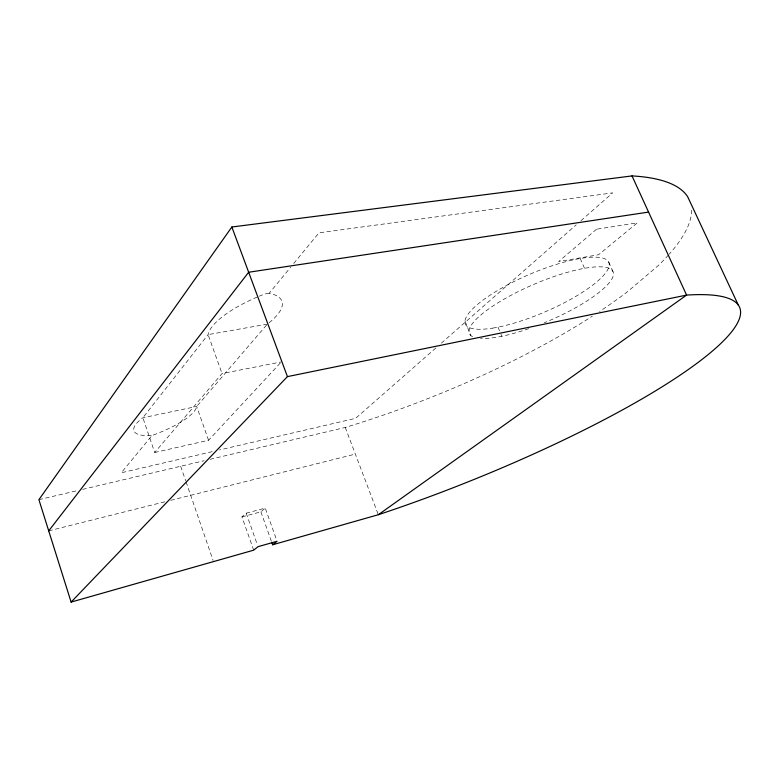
<?xml version="1.0" encoding="UTF-8"?>
<svg xmlns="http://www.w3.org/2000/svg" width="778" height="778" viewBox="0 0 778 778"><rect width="100%" height="100%" fill="white"/><g stroke="black" fill="none" stroke-linecap="round" stroke-linejoin="round"><path stroke-width="0.58" stroke-dasharray="3.89 2.92" d="M266.533 325.058L196.688 406.476A59.031 15.949 -18.2 0 1 151.982 435.524L121.29 472.781L212.433 451.6M269.081 322.763A74.105 24.001 -19 0 0 269.169 293.296L290.622 267.253M293.685 263.528L318.98 232.826L612.685 192.866L580.787 220.845M257.236 297.06A72.743 23.107 -20 0 0 208.086 334.618L142.88 417.747L154.696 452.495L222.051 373.557L281.344 361.916M154.696 452.495L208.562 440.28L280.518 362.801M253.677 550.172L241.948 516.903L246.188 513.179L265.24 508.112L276.686 540.126M435.865 347.961L355.663 418.321L219.542 449.947M441.34 343.166L576.226 224.842M241.948 516.903L260.893 511.846L265.24 508.112M48.713 530.868L164.868 501.781M170.732 500.312L355.351 454.08M38.9 499.68L77.888 490.48M82.614 489.372L204.186 460.712M210.06 459.321L345.257 427.453A312.435 86.737 -21.7 0 0 592.359 316.189M267.311 324.144L208.086 334.618L222.051 373.557M269.169 293.296L264.714 294.016A72.743 23.107 -20 0 0 259.346 296.165M608.727 262.03L612.967 271.541M580.194 258.432L584.541 268.303M498.017 327.159L500.555 333.227M500.974 334.239L501.82 336.261M465.059 321.275L470.923 335.6M345.257 427.453L378.332 514.725M260.893 511.846L271.425 541.371M246.188 513.179L257.246 544.435M208.562 440.28L196.688 406.476L142.88 417.747A55.209 14.811 -18.8 0 0 151.982 435.524M180.671 466.255L185.67 480.785M186.059 481.903L213.094 560.461M472.606 336.699A78.208 19.732 -23.3 0 1 524.975 288.327A78.208 19.732 -23.3 0 1 612.821 271.259A78.208 19.732 -23.3 0 1 544.318 322.773M528.768 328.666A78.208 19.732 -23.3 0 1 480.571 338.44M691.574 210.128A312.435 86.737 -21.7 0 1 669.255 254.134M668.438 255.058A312.435 86.737 -21.7 0 1 658.606 265.259L627.476 291.75A312.435 86.737 -21.7 0 1 599.575 311.482M596.561 229.199L558.623 261.564L598.583 254.746L637.299 222.858L596.561 229.199M492.756 328.112A78.053 20.286 -23.3 0 0 608.571 267.827A78.053 20.286 -23.3 0 0 510.135 283.532A78.053 20.286 -23.3 0 0 492.756 328.112"/><path stroke-width="1.17" d="M738.273 304.995L687.674 196.737A312.435 86.737 -21.7 0 0 632.008 175.916L231.854 227.001L38.9 499.68L71.109 602.084L253.677 550.172L258.033 546.671L277.094 541.264L272.64 544.775L271.833 542.509M48.713 530.868L248.659 272.242L648.58 212.093M71.109 602.084L287.432 376.62L686.585 295.095A319.301 61.336 -21.7 0 1 690.446 368.013A319.301 61.336 -21.7 0 1 378.332 514.725L272.64 544.775M378.332 514.725L686.585 295.095L632.008 175.916M231.854 227.001L287.432 376.62"/></g></svg>
